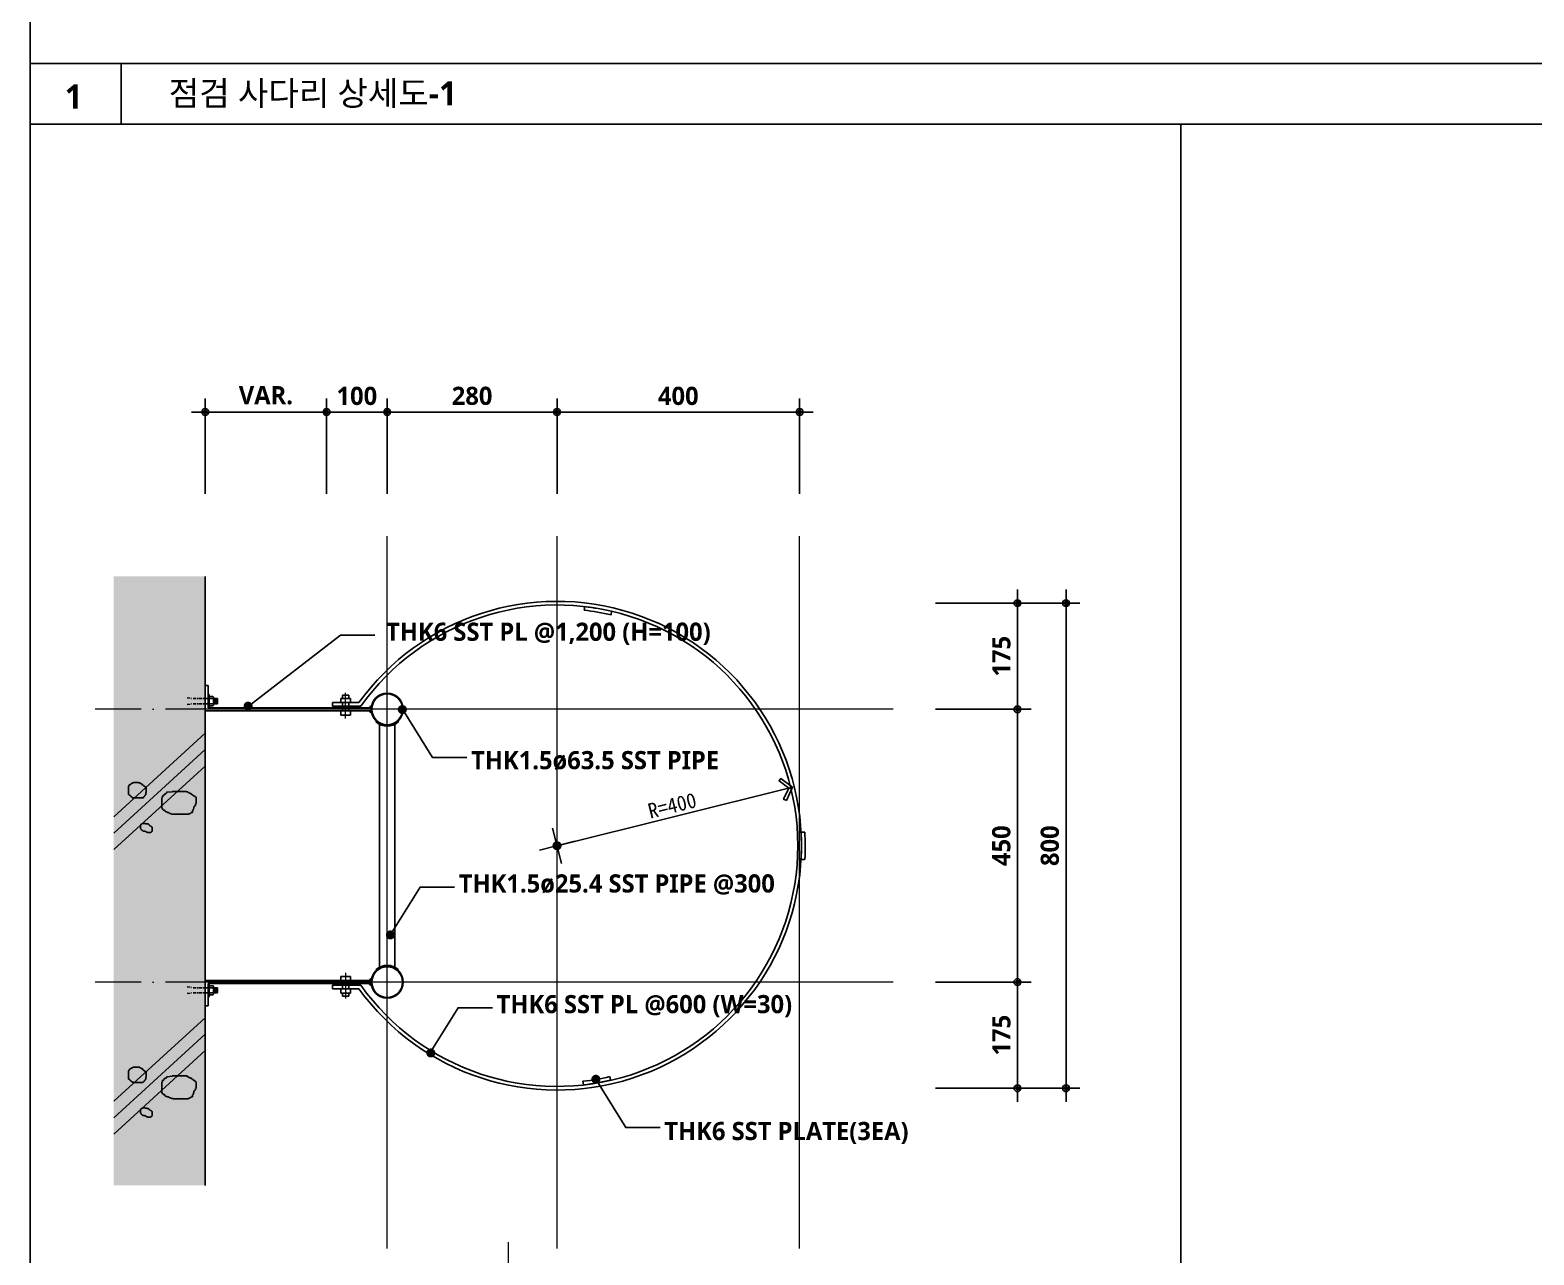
# Model space of a CAD drawing. Header units: millimetres. Extents: x 200 to 163856, y 0 to 163394.
# Drawn here: x 33800 to 36280, y 1659 to 3679 of the extents above; entities that cross this region are included whole.
import ezdxf
from ezdxf.enums import TextEntityAlignment as Align

# ---------------------------------------------------------------- set-up
doc = ezdxf.new("R2010")
doc.units = ezdxf.units.MM
doc.header["$LTSCALE"] = 10
for name, pattern in [('CEN', [62, 60, -1, 0, -1]), ('CENTER', [65, 60, -2, 1, -2]), ('DASHDOT', [1, 0.5, -0.25, 0, -0.25])]:
    doc.linetypes.add(name, pattern=pattern)
doc.layers.get('DEFPOINTS').update_dxf_attribs({"color": 181})
for name, color, linetype in [('253', 253, 'Continuous'), ('9', 9, 'Continuous'), ('A-ANNO-GRA1', 7, 'Continuous'), ('A-ANNO-TEXT1', 7, 'Continuous'), ('A-ST-AXIS-DIM', 7, 'Continuous'), ('AA-AXIS-DIMS', 6, 'Continuous'), ('AA-WAXK-PATT', 8, 'Continuous'), ('AA-WAXM-BRCK', 3, 'Continuous'), ('AA-WAXS-FINL', 8, 'Continuous'), ('DIM', 4, 'Continuous'), ('ELE4', 4, 'Continuous'), ('ELE8', 8, 'Continuous')]:
    doc.layers.add(name, color=color, linetype=linetype)
doc.layers.add('AA-AXIS-LINE', color=1, linetype='CENTER', lineweight=9)
doc.styles.add('2020음성 1차', font='')
doc.styles.add('한농대-돋음체', font='')
doc.styles.get('2020음성 1차').set_extended_font_data('NanumGothic', bold=True)
doc.styles.get('한농대-돋음체').set_extended_font_data('DotumChe')
doc.dimstyles.new('NDIM10', dxfattribs={"dimscale": 10, "dimtxt": 3, "dimasz": 0.75, "dimexe": 2, "dimexo": 2, "dimgap": 1, "dimtad": 1, "dimdec": 1, "dimdsep": 46, "dimtxsty": '2020음성 1차', "dimblk": 'Z_DOT', "dimcen": 3, "dimdle": 3, "dimclrd": 256, "dimclre": 256, "dimclrt": 3, "dimadec": 0, "dimazin": 0, "dimtfac": 1, "dimtdec": 1, "dimtix": 1, "dimtmove": 2, "dimatfit": 3, "dimfxl": 1, "dimtolj": 1, "dimtzin": 0, "dimlwd": -1, "dimlwe": -1, "dimarcsym": 0})

# ---------------------------------------------------------------- blocks, each defined once
blk = doc.blocks.new('DOT1')
at = {"layer": 'DIM'}
for p, q in [((0, -2), (0, 2)), ((-2, 0), (2, 0))]:
    blk.add_line(p, q, dxfattribs=at)
at = {"layer": 'DIM', "const_width": 0.5}
blk.add_lwpolyline([(-0.25, 0, 1), (0.25, 0, 1)], format="xyb", close=True, dxfattribs=at)
blk = doc.blocks.new('Z_DOT')
at = {"layer": 'DIM', "color": 0}
for p, q in [((-3, 0), (3, 0)), ((0, -3), (0, 3))]:
    blk.add_line(p, q, dxfattribs=at)
for radius in [0.75, 0.375]:
    blk.add_circle((0, 0), radius, dxfattribs=at)
blk = doc.blocks.new('*D8461')
at = {"layer": 'A-ST-AXIS-DIM'}
for p, q in [((34088.8, 2914.4), (34088.8, 3069.4)), ((34288.8, 2914.4), (34288.8, 3069.4)), ((34096.3, 3049.4), (34281.3, 3049.4))]:
    blk.add_line(p, q, dxfattribs=at)
at = {"layer": 'DEFPOINTS', "color": 0}
for p in [(34288.8, 3049.4), (34088.8, 2894.4), (34288.8, 2894.4)]:
    blk.add_point(p, dxfattribs=at)
at = {"layer": 'A-ST-AXIS-DIM', "linetype": 'ByBlock', "xscale": 7.5, "yscale": 7.5, "zscale": 7.5, "rotation": 180}
blk.add_blockref('Z_DOT', (34088.8, 3049.4), dxfattribs=at)
at = {"layer": 'A-ST-AXIS-DIM', "linetype": 'ByBlock', "xscale": 7.5, "yscale": 7.5, "zscale": 7.5}
blk.add_blockref('Z_DOT', (34288.8, 3049.4), dxfattribs=at)
at = {"layer": 'A-ST-AXIS-DIM', "color": 3, "insert": (34188.8, 3076.9), "char_height": 30, "attachment_point": 5, "style": '2020음성 1차'}
blk.add_mtext('\\A1;VAR.', dxfattribs=at)
blk = doc.blocks.new('*D8462')
at = {"layer": 'A-ST-AXIS-DIM'}
for p, q in [((35293.1, 2109.1), (35448, 2109.1)), ((35428, 1941.6), (35428, 2101.6)), ((35293.1, 1934.1), (35448, 1934.1))]:
    blk.add_line(p, q, dxfattribs=at)
at = {"layer": 'DEFPOINTS', "color": 0}
for p in [(35273.1, 2109.1), (35428, 2109.1), (35273.1, 1934.1)]:
    blk.add_point(p, dxfattribs=at)
at = {"layer": 'A-ST-AXIS-DIM', "linetype": 'ByBlock', "xscale": 7.5, "yscale": 7.5, "zscale": 7.5}
for p, rotation in [((35428, 2109.1), 90), ((35428, 1934.1), 270)]:
    blk.add_blockref('Z_DOT', p, dxfattribs=dict(at, rotation=rotation))
at = {"layer": 'A-ST-AXIS-DIM', "color": 3, "insert": (35401.6, 2021.6), "char_height": 30, "attachment_point": 5, "rotation": 90, "style": '2020음성 1차'}
blk.add_mtext('\\A1;175', dxfattribs=at)
blk = doc.blocks.new('*D8463')
at = {"layer": 'A-ST-AXIS-DIM'}
for p, q in [((35293.1, 2559.1), (35448, 2559.1)), ((35428, 2116.6), (35428, 2551.6)), ((35293.1, 2109.1), (35448, 2109.1))]:
    blk.add_line(p, q, dxfattribs=at)
at = {"layer": 'DEFPOINTS', "color": 0}
for p in [(35273.1, 2559.1), (35428, 2559.1), (35273.1, 2109.1)]:
    blk.add_point(p, dxfattribs=at)
at = {"layer": 'A-ST-AXIS-DIM', "linetype": 'ByBlock', "xscale": 7.5, "yscale": 7.5, "zscale": 7.5}
for p, rotation in [((35428, 2559.1), 90), ((35428, 2109.1), 270)]:
    blk.add_blockref('Z_DOT', p, dxfattribs=dict(at, rotation=rotation))
at = {"layer": 'A-ST-AXIS-DIM', "color": 3, "insert": (35401.5, 2334.1), "char_height": 30, "attachment_point": 5, "rotation": 90, "style": '2020음성 1차'}
blk.add_mtext('\\A1;450', dxfattribs=at)
blk = doc.blocks.new('*D8464')
at = {"layer": 'A-ST-AXIS-DIM'}
for p, q in [((35293.1, 2734.1), (35448, 2734.1)), ((35428, 2726.6), (35428, 2566.6)), ((35293.1, 2559.1), (35448, 2559.1))]:
    blk.add_line(p, q, dxfattribs=at)
at = {"layer": 'DEFPOINTS', "color": 0}
for p in [(35273.1, 2734.1), (35273.1, 2559.1), (35428, 2559.1)]:
    blk.add_point(p, dxfattribs=at)
at = {"layer": 'A-ST-AXIS-DIM', "linetype": 'ByBlock', "xscale": 7.5, "yscale": 7.5, "zscale": 7.5}
for p, rotation in [((35428, 2734.1), 90), ((35428, 2559.1), 270)]:
    blk.add_blockref('Z_DOT', p, dxfattribs=dict(at, rotation=rotation))
at = {"layer": 'A-ST-AXIS-DIM', "color": 3, "insert": (35401.6, 2646.6), "char_height": 30, "attachment_point": 5, "rotation": 90, "style": '2020음성 1차'}
blk.add_mtext('\\A1;175', dxfattribs=at)
blk = doc.blocks.new('*D8465')
at = {"layer": 'A-ST-AXIS-DIM'}
for p, q in [((34668.8, 2914.4), (34668.8, 3069.4)), ((35068.8, 2914.4), (35068.8, 3069.4)), ((34676.3, 3049.4), (35061.3, 3049.4))]:
    blk.add_line(p, q, dxfattribs=at)
at = {"layer": 'DEFPOINTS', "color": 0}
for p in [(35068.8, 3049.4), (34668.8, 2894.4), (35068.8, 2894.4)]:
    blk.add_point(p, dxfattribs=at)
at = {"layer": 'A-ST-AXIS-DIM', "linetype": 'ByBlock', "xscale": 7.5, "yscale": 7.5, "zscale": 7.5, "rotation": 180}
blk.add_blockref('Z_DOT', (34668.8, 3049.4), dxfattribs=at)
at = {"layer": 'A-ST-AXIS-DIM', "linetype": 'ByBlock', "xscale": 7.5, "yscale": 7.5, "zscale": 7.5}
blk.add_blockref('Z_DOT', (35068.8, 3049.4), dxfattribs=at)
at = {"layer": 'A-ST-AXIS-DIM', "color": 3, "insert": (34868.8, 3075.8), "char_height": 30, "attachment_point": 5, "style": '2020음성 1차'}
blk.add_mtext('\\A1;400', dxfattribs=at)
blk = doc.blocks.new('*D8466')
at = {"layer": 'A-ST-AXIS-DIM'}
for p, q in [((34288.8, 2914.4), (34288.8, 3069.4)), ((34388.8, 2914.4), (34388.8, 3069.4)), ((34296.3, 3049.4), (34381.3, 3049.4))]:
    blk.add_line(p, q, dxfattribs=at)
at = {"layer": 'DEFPOINTS', "color": 0}
for p in [(34388.8, 3049.4), (34288.8, 2894.4), (34388.8, 2894.4)]:
    blk.add_point(p, dxfattribs=at)
at = {"layer": 'A-ST-AXIS-DIM', "linetype": 'ByBlock', "xscale": 7.5, "yscale": 7.5, "zscale": 7.5, "rotation": 180}
blk.add_blockref('Z_DOT', (34288.8, 3049.4), dxfattribs=at)
at = {"layer": 'A-ST-AXIS-DIM', "linetype": 'ByBlock', "xscale": 7.5, "yscale": 7.5, "zscale": 7.5}
blk.add_blockref('Z_DOT', (34388.8, 3049.4), dxfattribs=at)
at = {"layer": 'A-ST-AXIS-DIM', "color": 3, "insert": (34338.8, 3075.8), "char_height": 30, "attachment_point": 5, "style": '2020음성 1차'}
blk.add_mtext('\\A1;100', dxfattribs=at)
blk = doc.blocks.new('*D8467')
at = {"layer": 'A-ST-AXIS-DIM'}
for p, q in [((35293.1, 2734.1), (35528.1, 2734.1)), ((35508.1, 2726.6), (35508.1, 1941.6)), ((35293.1, 1934.1), (35528.1, 1934.1))]:
    blk.add_line(p, q, dxfattribs=at)
at = {"layer": 'DEFPOINTS', "color": 0}
for p in [(35273.1, 2734.1), (35273.1, 1934.1), (35508.1, 1934.1)]:
    blk.add_point(p, dxfattribs=at)
at = {"layer": 'A-ST-AXIS-DIM', "linetype": 'ByBlock', "xscale": 7.5, "yscale": 7.5, "zscale": 7.5}
for p, rotation in [((35508.1, 2734.1), 90), ((35508.1, 1934.1), 270)]:
    blk.add_blockref('Z_DOT', p, dxfattribs=dict(at, rotation=rotation))
at = {"layer": 'A-ST-AXIS-DIM', "color": 3, "insert": (35481.5, 2334.1), "char_height": 30, "attachment_point": 5, "rotation": 90, "style": '2020음성 1차'}
blk.add_mtext('\\A1;800', dxfattribs=at)
blk = doc.blocks.new('*D8468')
at = {"layer": 'A-ST-AXIS-DIM'}
for p, q in [((34388.8, 2914.4), (34388.8, 3069.4)), ((34668.8, 2914.4), (34668.8, 3069.4)), ((34396.3, 3049.4), (34661.3, 3049.4))]:
    blk.add_line(p, q, dxfattribs=at)
at = {"layer": 'DEFPOINTS', "color": 0}
for p in [(34668.8, 3049.4), (34388.8, 2894.4), (34668.8, 2894.4)]:
    blk.add_point(p, dxfattribs=at)
at = {"layer": 'A-ST-AXIS-DIM', "linetype": 'ByBlock', "xscale": 7.5, "yscale": 7.5, "zscale": 7.5, "rotation": 180}
blk.add_blockref('Z_DOT', (34388.8, 3049.4), dxfattribs=at)
at = {"layer": 'A-ST-AXIS-DIM', "linetype": 'ByBlock', "xscale": 7.5, "yscale": 7.5, "zscale": 7.5}
blk.add_blockref('Z_DOT', (34668.8, 3049.4), dxfattribs=at)
at = {"layer": 'A-ST-AXIS-DIM', "color": 3, "insert": (34528.8, 3075.9), "char_height": 30, "attachment_point": 5, "style": '2020음성 1차'}
blk.add_mtext('\\A1;280', dxfattribs=at)

msp = doc.modelspace()

# ---------------------------------------------------------------- hatches: boundary and pattern name
at = {"layer": '253'}
msp.add_hatch(color=256, dxfattribs=at).paths.add_polyline_path([(34088.84749, 2778.17963), (33938.07889, 2778.17963), (33938.07889, 1773.75962), (34088.84749, 1773.75962)])

# ---------------------------------------------------------------- linework, layer by layer
at = {"layer": '9'}
for p, q in [((34095.21624, 2583.33002), (34093.84749, 2583.33002)), ((34095.21624, 2583.33002), (34095.21624, 2561.66336)), ((34101.34749, 2579.99669), (34095.21624, 2579.99669)), ((34102.18082, 2577.49669), (34102.18082, 2579.16336)), ((34093.84749, 2561.66336), (34095.21624, 2561.66336)), ((34095.21624, 2576.66336), (34101.34749, 2576.66336)), ((34095.21624, 2568.33003), (34101.34749, 2568.33003)), ((34095.21624, 2564.99669), (34101.34749, 2564.99669)), ((34102.18082, 2567.49669), (34102.18082, 2577.49669)), ((34103.84749, 2576.66336), (34102.18082, 2568.87249)), ((34102.59749, 2576.66336), (34102.18082, 2574.71564)), ((34108.84749, 2576.66336), (34102.18082, 2576.66336)), ((34108.84749, 2568.33003), (34102.18082, 2568.33003)), ((34102.18082, 2565.83003), (34102.18082, 2567.49669)), ((34105.09749, 2576.66336), (34103.31478, 2568.33003)), ((34106.34749, 2576.66336), (34104.56478, 2568.33003)), ((34107.59749, 2576.66336), (34105.81478, 2568.33003)), ((34108.84749, 2576.66336), (34107.06478, 2568.33003)), ((34108.84749, 2568.33003), (34108.84749, 2576.66336)), ((34093.84749, 2106.56893), (34095.21624, 2106.56893)), ((34095.21624, 2084.90226), (34093.84749, 2084.90226)), ((34095.21624, 2084.90226), (34095.21624, 2106.56893)), ((34095.21624, 2103.2356), (34101.34749, 2103.2356)), ((34095.21624, 2099.90226), (34101.34749, 2099.90226)), ((34095.21624, 2091.56893), (34101.34749, 2091.56893)), ((34101.34749, 2088.2356), (34095.21624, 2088.2356)), ((34102.18082, 2102.40226), (34102.18082, 2100.7356)), ((34102.18082, 2100.7356), (34102.18082, 2090.7356)), ((34108.84749, 2099.90226), (34102.18082, 2099.90226)), ((34103.84749, 2091.56893), (34102.18082, 2099.3598)), ((34102.59749, 2091.56893), (34102.18082, 2093.51665)), ((34108.84749, 2091.56893), (34102.18082, 2091.56893)), ((34102.18082, 2090.7356), (34102.18082, 2089.06893)), ((34105.09749, 2091.56893), (34103.31478, 2099.90226)), ((34106.34749, 2091.56893), (34104.56478, 2099.90226)), ((34107.59749, 2091.56893), (34105.81478, 2099.90226)), ((34108.84749, 2091.56893), (34107.06478, 2099.90226)), ((34108.84749, 2099.90226), (34108.84749, 2091.56893))]:
    msp.add_line(p, q, dxfattribs=at)
at = {"layer": '9', "linetype": 'DASHDOT'}
for points in [[(34058.95404, 2578.10624), (34068.86041, 2576.66336), (34093.84749, 2576.66336)], [(34058.95404, 2566.88714), (34068.86041, 2568.33003), (34093.84749, 2568.33003)], [(34058.95404, 2101.34515), (34068.86041, 2099.90226), (34093.84749, 2099.90226)], [(34058.95404, 2090.12605), (34068.86041, 2091.56893), (34093.84749, 2091.56893)]]:
    msp.add_lwpolyline(points, dxfattribs=at)
at = {"layer": '9'}
for centre, start, end in [((34101.34749, 2579.16336), 0, 90), ((34101.34749, 2577.49669), 270, 0), ((34101.34749, 2575.83003), 0, 90), ((34101.34749, 2569.16336), 270, 0), ((34101.34749, 2567.49669), 0, 90), ((34101.34749, 2565.83003), 270, 0), ((34101.34749, 2102.40226), 0, 90), ((34101.34749, 2100.7356), 270, 0), ((34101.34749, 2099.06893), 0, 90), ((34101.34749, 2092.40226), 270, 0), ((34101.34749, 2090.7356), 0, 90), ((34101.34749, 2089.06893), 270, 0)]:
    msp.add_arc(centre, 0.83333, start, end, dxfattribs=at)
at = {"layer": 'A-ANNO-GRA1'}
for p, q in [((33800, 3623.92833), (40894.9654, 3623.92833)), ((33950, 3623.92833), (33950, 3523.92833)), ((33800, 3523.92833), (40894.9654, 3523.92833)), ((35697.4827, 3523.92833), (35697.4827, 200))]:
    msp.add_line(p, q, dxfattribs=at)
at = {"layer": 'AA-AXIS-DIMS'}
msp.add_line((34668.84749, 2334.11614), (35057.08641, 2430.39977), dxfattribs=at)
for points in [[(34159.59122, 2563.73797), (34311.77347, 2681.09067), (34368.47684, 2681.09067)], [(34414.24749, 2559.11614), (34463.62967, 2479.5519), (34520.33304, 2479.5519)], [(35047.01915, 2408.67755), (35057.08641, 2430.39977), (35038.03576, 2444.90073), (35035.00737, 2440.92218), (35050.85988, 2428.85559), (35042.48266, 2410.78), (35047.01915, 2408.67755)], [(34393.92777, 2186.40304), (34443.30995, 2265.96728), (34500.01332, 2265.96728)], [(34456.35742, 1987.3209), (34505.7396, 2066.88515), (34562.44297, 2066.88515)], [(34732.8484, 1948.85415), (34782.23058, 1869.28991), (34838.93395, 1869.28991)]]:
    msp.add_lwpolyline(points, dxfattribs=at)
at = {"layer": 'AA-AXIS-DIMS', "const_width": 7.5}
for points in [[(34155.69807, 2564.2288, -1), (34163.19807, 2564.2288, -1)], [(34417.53137, 2558.62531, 1), (34410.03137, 2558.62531, 1)], [(34397.82093, 2186.89387, 1), (34390.32093, 2186.89387, 1)], [(34464.52776, 1992.28675, 1), (34457.02776, 1992.28675, 1)], [(34736.5984, 1948.85415, 1), (34729.0984, 1948.85415, 1)]]:
    msp.add_lwpolyline(points, format="xyb", close=True, dxfattribs=at)
at = {"layer": 'AA-AXIS-LINE', "linetype": 'CEN', "ltscale": 2}
for p, q in [((34388.84749, 1669.55151), (34388.84749, 2844.38519)), ((34668.84749, 1669.55151), (34668.84749, 2844.38519)), ((35068.84749, 1669.55151), (35068.84749, 2844.38519)), ((34320.34394, 2543.72852), (34320.34394, 2586.3848)), ((35223.05337, 2559.11614), (33907.19723, 2559.11614)), ((35223.05337, 2109.11614), (33907.19723, 2109.11614)), ((34320.34394, 2124.50376), (34320.34394, 2081.84749))]:
    msp.add_line(p, q, dxfattribs=at)
msp.add_lwpolyline([(34588.84749, 848.76996), (34588.84749, 1680.43162)], dxfattribs=at)
at = {"layer": 'AA-WAXK-PATT'}
for p, q in [((33938.07889, 2381.88009), (34088.84749, 2519.64821)), ((33938.07889, 2354.74245), (34088.84749, 2492.51057)), ((33938.07889, 2327.60481), (34088.84749, 2465.37293)), ((33962.03773, 2432.26446), (33962.03773, 2418.50355)), ((33962.79065, 2432.26446), (33962.03773, 2432.26446)), ((33962.79065, 2433.32299), (33962.79065, 2432.26446)), ((33963.54357, 2433.32299), (33962.79065, 2433.32299)), ((33963.54357, 2434.38152), (33963.54357, 2433.32299)), ((33964.67286, 2434.38152), (33963.54357, 2434.38152)), ((33964.67286, 2435.08724), (33964.67286, 2434.38152)), ((33966.17871, 2435.08724), (33964.67286, 2435.08724)), ((33966.93163, 2436.14577), (33966.17871, 2435.44006)), ((33966.17871, 2435.44006), (33966.17871, 2435.08724)), ((33966.93163, 2436.49859), (33966.93163, 2436.14577)), ((33967.68446, 2436.49859), (33966.93163, 2436.49859)), ((33967.68446, 2437.2043), (33967.68446, 2436.49859)), ((33969.56676, 2437.2043), (33967.68446, 2437.2043)), ((33970.31959, 2438.26283), (33969.56676, 2437.91001)), ((33969.56676, 2437.91001), (33969.56676, 2437.2043)), ((33978.97792, 2438.26283), (33970.31959, 2438.26283)), ((33978.97792, 2437.91001), (33978.97792, 2438.26283)), ((33980.86022, 2437.91001), (33978.97792, 2437.91001)), ((33980.86022, 2437.2043), (33980.86022, 2437.91001)), ((33982.36597, 2437.2043), (33980.86022, 2437.2043)), ((33982.36597, 2436.14577), (33982.36597, 2437.2043)), ((33983.87182, 2436.14577), (33982.36597, 2436.14577)), ((33983.87182, 2435.44006), (33983.87182, 2436.14577)), ((33984.62465, 2435.44006), (33983.87182, 2435.44006)), ((33985.75403, 2435.08724), (33983.87182, 2435.08724)), ((33985.75403, 2433.67588), (33985.75403, 2435.08724)), ((33986.50695, 2433.67588), (33985.75403, 2433.67588)), ((33986.50695, 2433.32299), (33986.50695, 2433.67588)), ((33987.25978, 2433.32299), (33986.50695, 2433.32299)), ((33987.25978, 2432.61735), (33987.25978, 2433.32299)), ((33988.0127, 2432.61735), (33987.25978, 2432.61735)), ((33988.0127, 2432.26446), (33988.0127, 2432.61735)), ((33988.76562, 2432.26446), (33988.0127, 2432.26446)), ((33988.76562, 2431.55882), (33988.76562, 2432.26446)), ((33989.51855, 2431.55882), (33988.76562, 2431.55882)), ((33989.51855, 2430.85311), (33989.51855, 2431.55882)), ((33990.64784, 2430.85311), (33989.51855, 2430.85311)), ((33990.64784, 2430.50029), (33990.64784, 2430.85311)), ((33991.40076, 2430.50029), (33990.64784, 2430.50029)), ((33991.40076, 2422.38486), (33991.40076, 2430.50029)), ((33962.03773, 2418.50355), (33963.54357, 2418.50355)), ((33963.54357, 2418.50355), (33963.54357, 2417.44502)), ((33963.54357, 2417.44502), (33964.67286, 2417.44502)), ((33964.67286, 2417.44502), (33964.67286, 2416.73938)), ((33964.67286, 2416.73938), (33965.42579, 2416.73938)), ((33965.42579, 2416.73938), (33965.42579, 2415.68085)), ((33965.42579, 2415.68085), (33966.17871, 2414.97514)), ((33966.17871, 2414.97514), (33966.93163, 2414.97514)), ((33966.93163, 2414.97514), (33966.93163, 2414.62232)), ((33966.93163, 2414.62232), (33967.68446, 2414.62232)), ((33967.68446, 2414.62232), (33968.43738, 2413.91661)), ((33968.43738, 2413.91661), (33968.43738, 2413.21089)), ((33968.43738, 2413.21089), (33970.31959, 2413.21089)), ((33970.31959, 2413.21089), (33970.31959, 2412.85807)), ((33970.31959, 2412.85807), (33985.75403, 2412.85807)), ((33985.75403, 2412.85807), (33986.50695, 2413.21089)), ((33986.50695, 2413.21089), (33987.25978, 2413.21089)), ((33987.25978, 2414.62232), (33988.0127, 2414.62232)), ((33987.25978, 2413.21089), (33987.25978, 2414.62232)), ((33988.0127, 2415.68085), (33988.76562, 2416.03367)), ((33988.0127, 2414.62232), (33988.0127, 2415.68085)), ((33988.76562, 2416.03367), (33989.51855, 2416.73938)), ((33989.51855, 2417.79791), (33990.64784, 2417.79791)), ((33989.51855, 2416.73938), (33989.51855, 2417.79791)), ((33990.64784, 2421.32633), (33991.40076, 2422.38486)), ((33990.64784, 2417.79791), (33990.64784, 2421.32633)), ((34018.52779, 2414.09893), (34017.45232, 2413.09077)), ((34017.45232, 2413.09077), (34017.45232, 2395.44864)), ((34018.52779, 2416.61927), (34018.52779, 2414.09893)), ((34019.6034, 2416.61927), (34018.52779, 2416.61927)), ((34021.2168, 2417.62733), (34019.6034, 2416.61927)), ((34021.2168, 2419.13952), (34021.2168, 2417.62733)), ((34022.83007, 2419.13952), (34021.2168, 2419.13952)), ((34023.90567, 2419.64365), (34022.83007, 2419.64365)), ((34022.83007, 2419.64365), (34022.83007, 2419.13952)), ((34024.98128, 2420.65171), (34023.90567, 2419.64365)), ((34026.05688, 2422.1639), (34024.98128, 2421.65987)), ((34024.98128, 2421.65987), (34024.98128, 2420.65171)), ((34034.12364, 2423.17205), (34026.05688, 2422.1639)), ((34034.12364, 2423.67608), (34034.12364, 2423.17205)), ((34057.7861, 2423.67608), (34034.12364, 2423.67608)), ((34057.7861, 2423.17205), (34057.7861, 2423.67608)), ((34059.93718, 2423.17205), (34057.7861, 2423.17205)), ((34059.93718, 2421.65987), (34059.93718, 2423.17205)), ((34062.08838, 2421.65987), (34059.93718, 2421.65987)), ((34062.08838, 2420.65171), (34062.08838, 2421.65987)), ((34064.23945, 2420.65171), (34062.08838, 2420.65171)), ((34064.23945, 2419.64365), (34064.23945, 2420.65171)), ((34065.85286, 2419.64365), (34064.23945, 2419.64365)), ((34066.92846, 2419.13952), (34065.85286, 2419.64365)), ((34066.92846, 2418.13146), (34066.92846, 2419.13952)), ((34068.00393, 2418.13146), (34066.92846, 2418.13146)), ((34068.00393, 2417.62733), (34068.00393, 2418.13146)), ((34069.07953, 2417.62733), (34068.00393, 2417.62733)), ((34069.07953, 2416.61927), (34069.07953, 2417.62733)), ((34071.23074, 2416.61927), (34069.07953, 2416.61927)), ((34071.23074, 2415.10709), (34071.23074, 2416.61927)), ((34072.84401, 2415.10709), (34071.23074, 2415.10709)), ((34072.84401, 2414.09893), (34072.84401, 2415.10709)), ((34073.91962, 2414.09893), (34072.84401, 2414.09893)), ((34073.91962, 2403.51361), (34073.91962, 2414.09893)), ((34017.45232, 2395.44864), (34018.52779, 2395.44864)), ((34018.52779, 2395.44864), (34018.52779, 2394.44049)), ((34018.52779, 2394.44049), (34019.6034, 2393.93646)), ((34019.6034, 2393.93646), (34019.6034, 2392.9283)), ((34019.6034, 2392.9283), (34021.2168, 2392.9283)), ((34021.2168, 2392.9283), (34022.2924, 2392.42427)), ((34022.2924, 2392.42427), (34022.2924, 2391.41611)), ((34022.2924, 2391.41611), (34022.83007, 2391.41611)), ((34022.83007, 2391.41611), (34022.83007, 2390.40795)), ((34022.83007, 2390.40795), (34023.90567, 2390.40795)), ((34023.90567, 2390.40795), (34023.90567, 2389.90392)), ((34023.90567, 2389.90392), (34026.05688, 2389.90392)), ((34026.05688, 2389.90392), (34026.05688, 2388.89576)), ((34026.05688, 2388.89576), (34028.74575, 2388.89576)), ((34028.74575, 2388.89576), (34028.74575, 2388.39173)), ((34028.74575, 2388.39173), (34029.82136, 2387.38358)), ((34029.82136, 2387.38358), (34031.97243, 2387.38358)), ((34031.97243, 2387.38358), (34033.04803, 2386.37552)), ((34033.04803, 2386.37552), (34035.73691, 2386.37552)), ((34035.73691, 2386.37552), (34035.73691, 2385.87139)), ((34035.73691, 2385.87139), (34061.01278, 2385.87139)), ((34061.01278, 2386.37552), (34063.16398, 2387.38358)), ((34061.01278, 2385.87139), (34061.01278, 2386.37552)), ((34063.16398, 2387.38358), (34064.23945, 2387.38358)), ((34064.23945, 2387.38358), (34065.85286, 2388.39173)), ((34065.85286, 2388.89576), (34068.00393, 2388.89576)), ((34065.85286, 2388.39173), (34065.85286, 2388.89576)), ((34068.00393, 2392.42427), (34069.07953, 2392.42427)), ((34068.00393, 2388.89576), (34068.00393, 2392.42427)), ((34069.07953, 2394.44049), (34070.15514, 2395.44864)), ((34069.07953, 2392.42427), (34069.07953, 2394.44049)), ((34070.15514, 2398.47302), (34071.23074, 2399.48108)), ((34070.15514, 2395.44864), (34070.15514, 2398.47302)), ((34071.23074, 2399.48108), (34072.84401, 2400.48924)), ((34072.84401, 2403.00958), (34073.91962, 2403.51361)), ((34072.84401, 2400.48924), (34072.84401, 2403.00958)), ((33982.00635, 2368.01042), (33982.00635, 2362.56655)), ((33982.43659, 2368.01042), (33982.00635, 2368.01042)), ((33982.00635, 2362.56655), (33982.43659, 2362.16328)), ((33982.43659, 2368.41365), (33982.43659, 2368.01042)), ((33982.86684, 2368.41365), (33982.43659, 2368.41365)), ((33982.43659, 2362.16328), (33982.86684, 2362.16328)), ((33982.86684, 2369.42178), (33982.86684, 2368.41365)), ((33983.72726, 2369.42178), (33982.86684, 2369.42178)), ((33982.86684, 2362.16328), (33982.86684, 2361.15514)), ((33982.86684, 2361.15514), (33983.29702, 2360.95353)), ((33983.29702, 2360.95353), (33983.72726, 2360.55027)), ((33984.15751, 2370.02666), (33983.72726, 2369.6234)), ((33983.72726, 2369.6234), (33983.72726, 2369.42178)), ((33983.72726, 2360.55027), (33983.72726, 2359.94539)), ((33983.72726, 2359.94539), (33984.15751, 2359.94539)), ((33984.80281, 2370.02666), (33984.15751, 2370.02666)), ((33984.15751, 2359.94539), (33984.15751, 2359.54217)), ((33984.15751, 2359.54217), (33984.80281, 2359.54217)), ((33984.80281, 2370.63153), (33984.80281, 2370.02666)), ((33985.6633, 2370.63153), (33984.80281, 2370.63153)), ((33984.80281, 2359.54217), (33984.80281, 2358.93729)), ((33984.80281, 2358.93729), (33985.6633, 2358.93729)), ((33985.6633, 2370.83315), (33985.6633, 2370.63153)), ((33989.32024, 2370.83315), (33985.6633, 2370.83315)), ((33985.6633, 2358.93729), (33985.6633, 2358.53403)), ((33985.6633, 2358.53403), (33986.09354, 2358.53403)), ((33986.09354, 2358.53403), (33986.52373, 2358.33242)), ((33986.52373, 2358.33242), (33988.45976, 2358.33242)), ((33988.45976, 2358.33242), (33988.45976, 2357.92916)), ((33988.45976, 2357.92916), (33989.32024, 2357.92916)), ((33989.75043, 2370.63153), (33989.32024, 2370.83315)), ((33989.32024, 2357.92916), (33989.75043, 2357.72754)), ((33990.18067, 2370.63153), (33989.75043, 2370.63153)), ((33989.75043, 2357.72754), (33990.82603, 2357.72754)), ((33990.18067, 2370.22827), (33990.18067, 2370.63153)), ((33992.1167, 2370.22827), (33990.18067, 2370.22827)), ((33990.82603, 2357.72754), (33991.25627, 2356.92102)), ((33991.25627, 2356.92102), (33991.68646, 2356.92102)), ((33991.68646, 2356.92102), (33992.1167, 2356.71941)), ((33992.97713, 2370.02666), (33992.1167, 2370.22827)), ((33992.1167, 2356.71941), (33992.1167, 2356.31614)), ((33992.1167, 2356.31614), (33992.97713, 2356.31614)), ((33994.91316, 2370.02666), (33992.97713, 2370.02666)), ((33992.97713, 2356.31614), (33992.97713, 2355.91292)), ((33992.97713, 2355.91292), (33994.05273, 2355.71127)), ((33994.91316, 2370.02666), (33994.05273, 2370.02666)), ((33994.05273, 2355.71127), (33998.13986, 2355.71127)), ((33994.91316, 2369.6234), (33994.91316, 2370.02666)), ((33995.3434, 2369.6234), (33994.91316, 2369.6234)), ((33995.77365, 2369.42178), (33995.3434, 2369.6234)), ((33995.77365, 2368.41365), (33995.77365, 2369.42178)), ((33996.20389, 2368.41365), (33995.77365, 2368.41365)), ((33996.84919, 2368.01042), (33996.20389, 2368.41365)), ((33996.84919, 2367.60716), (33996.84919, 2368.01042)), ((33997.27944, 2367.60716), (33996.84919, 2367.60716)), ((33997.27944, 2367.40555), (33997.27944, 2367.60716)), ((33997.70968, 2367.40555), (33997.27944, 2367.40555)), ((33997.70968, 2367.00228), (33997.70968, 2367.40555)), ((33998.13986, 2367.00228), (33997.70968, 2367.00228)), ((33998.57011, 2366.39741), (33998.13986, 2367.00228)), ((33998.13986, 2355.71127), (33998.57011, 2355.91292)), ((33999.00035, 2366.39741), (33998.57011, 2366.39741)), ((33998.57011, 2355.91292), (33999.00035, 2355.91292)), ((33999.43059, 2365.99414), (33999.00035, 2366.39741)), ((33999.00035, 2355.91292), (33999.43059, 2356.31614)), ((34000.0759, 2365.79253), (33999.43059, 2365.99414)), ((33999.43059, 2356.71941), (34000.0759, 2356.71941)), ((33999.43059, 2356.31614), (33999.43059, 2356.71941)), ((34000.50614, 2365.38927), (34000.0759, 2365.79253)), ((34000.0759, 2356.71941), (34000.50614, 2356.92102)), ((34000.50614, 2365.18766), (34000.50614, 2365.38927)), ((34000.93638, 2365.18766), (34000.50614, 2365.18766)), ((34000.50614, 2357.32428), (34000.93638, 2357.72754)), ((34000.50614, 2356.92102), (34000.50614, 2357.32428)), ((34001.36657, 2364.78439), (34000.93638, 2365.18766)), ((34000.93638, 2357.92916), (34001.36657, 2358.33242)), ((34000.93638, 2357.72754), (34000.93638, 2357.92916)), ((34001.36657, 2358.33242), (34001.36657, 2364.78439)), ((33938.07889, 1912.66202), (34088.84749, 2050.43013)), ((33938.07889, 1885.52438), (34088.84749, 2023.29249)), ((33938.07889, 1858.38674), (34088.84749, 1996.15485)), ((33962.03773, 1963.04639), (33962.03773, 1949.28548)), ((33962.79065, 1963.04639), (33962.03773, 1963.04639)), ((33962.79065, 1964.10492), (33962.79065, 1963.04639)), ((33963.54357, 1964.10492), (33962.79065, 1964.10492)), ((33963.54357, 1965.16345), (33963.54357, 1964.10492)), ((33964.67286, 1965.16345), (33963.54357, 1965.16345)), ((33964.67286, 1965.86916), (33964.67286, 1965.16345)), ((33966.17871, 1965.86916), (33964.67286, 1965.86916)), ((33966.93163, 1966.92769), (33966.17871, 1966.22198)), ((33966.17871, 1966.22198), (33966.17871, 1965.86916)), ((33966.93163, 1967.28051), (33966.93163, 1966.92769)), ((33967.68446, 1967.28051), (33966.93163, 1967.28051)), ((33967.68446, 1967.98622), (33967.68446, 1967.28051)), ((33969.56676, 1967.98622), (33967.68446, 1967.98622)), ((33970.31959, 1969.04475), (33969.56676, 1968.69193)), ((33969.56676, 1968.69193), (33969.56676, 1967.98622)), ((33978.97792, 1969.04475), (33970.31959, 1969.04475)), ((33978.97792, 1968.69193), (33978.97792, 1969.04475)), ((33980.86022, 1968.69193), (33978.97792, 1968.69193)), ((33980.86022, 1967.98622), (33980.86022, 1968.69193)), ((33982.36597, 1967.98622), (33980.86022, 1967.98622)), ((33982.36597, 1966.92769), (33982.36597, 1967.98622)), ((33983.87182, 1966.92769), (33982.36597, 1966.92769)), ((33983.87182, 1966.22198), (33983.87182, 1966.92769)), ((33984.62465, 1966.22198), (33983.87182, 1966.22198)), ((33985.75403, 1965.86916), (33983.87182, 1965.86916)), ((33985.75403, 1964.45781), (33985.75403, 1965.86916)), ((33986.50695, 1964.45781), (33985.75403, 1964.45781)), ((33986.50695, 1964.10492), (33986.50695, 1964.45781)), ((33987.25978, 1964.10492), (33986.50695, 1964.10492)), ((33987.25978, 1963.39928), (33987.25978, 1964.10492)), ((33988.0127, 1963.39928), (33987.25978, 1963.39928)), ((33988.0127, 1963.04639), (33988.0127, 1963.39928)), ((33988.76562, 1963.04639), (33988.0127, 1963.04639)), ((33988.76562, 1962.34075), (33988.76562, 1963.04639)), ((33989.51855, 1962.34075), (33988.76562, 1962.34075)), ((33989.51855, 1961.63503), (33989.51855, 1962.34075)), ((33990.64784, 1961.63503), (33989.51855, 1961.63503)), ((33990.64784, 1961.28221), (33990.64784, 1961.63503)), ((33991.40076, 1961.28221), (33990.64784, 1961.28221)), ((33991.40076, 1953.16678), (33991.40076, 1961.28221)), ((33962.03773, 1949.28548), (33963.54357, 1949.28548)), ((33963.54357, 1949.28548), (33963.54357, 1948.22695)), ((33963.54357, 1948.22695), (33964.67286, 1948.22695)), ((33964.67286, 1948.22695), (33964.67286, 1947.5213)), ((33964.67286, 1947.5213), (33965.42579, 1947.5213)), ((33965.42579, 1947.5213), (33965.42579, 1946.46277)), ((33965.42579, 1946.46277), (33966.17871, 1945.75706)), ((33966.17871, 1945.75706), (33966.93163, 1945.75706)), ((33966.93163, 1945.75706), (33966.93163, 1945.40424)), ((33966.93163, 1945.40424), (33967.68446, 1945.40424)), ((33967.68446, 1945.40424), (33968.43738, 1944.69853)), ((33968.43738, 1944.69853), (33968.43738, 1943.99282)), ((33968.43738, 1943.99282), (33970.31959, 1943.99282)), ((33970.31959, 1943.99282), (33970.31959, 1943.64)), ((33970.31959, 1943.64), (33985.75403, 1943.64)), ((33985.75403, 1943.64), (33986.50695, 1943.99282)), ((33986.50695, 1943.99282), (33987.25978, 1943.99282)), ((33987.25978, 1945.40424), (33988.0127, 1945.40424)), ((33987.25978, 1943.99282), (33987.25978, 1945.40424)), ((33988.0127, 1946.46277), (33988.76562, 1946.81559)), ((33988.0127, 1945.40424), (33988.0127, 1946.46277)), ((33988.76562, 1946.81559), (33989.51855, 1947.5213)), ((33989.51855, 1948.57984), (33990.64784, 1948.57984)), ((33989.51855, 1947.5213), (33989.51855, 1948.57984)), ((33990.64784, 1952.10825), (33991.40076, 1953.16678)), ((33990.64784, 1948.57984), (33990.64784, 1952.10825)), ((34018.52779, 1944.88085), (34017.45232, 1943.87269)), ((34017.45232, 1943.87269), (34017.45232, 1926.23057)), ((34018.52779, 1947.4012), (34018.52779, 1944.88085)), ((34019.6034, 1947.4012), (34018.52779, 1947.4012)), ((34021.2168, 1948.40926), (34019.6034, 1947.4012)), ((34021.2168, 1949.92145), (34021.2168, 1948.40926)), ((34022.83007, 1949.92145), (34021.2168, 1949.92145)), ((34023.90567, 1950.42557), (34022.83007, 1950.42557)), ((34022.83007, 1950.42557), (34022.83007, 1949.92145)), ((34024.98128, 1951.43363), (34023.90567, 1950.42557)), ((34026.05688, 1952.94582), (34024.98128, 1952.44179)), ((34024.98128, 1952.44179), (34024.98128, 1951.43363)), ((34034.12364, 1953.95398), (34026.05688, 1952.94582)), ((34034.12364, 1954.45801), (34034.12364, 1953.95398)), ((34057.7861, 1954.45801), (34034.12364, 1954.45801)), ((34057.7861, 1953.95398), (34057.7861, 1954.45801)), ((34059.93718, 1953.95398), (34057.7861, 1953.95398)), ((34059.93718, 1952.44179), (34059.93718, 1953.95398)), ((34062.08838, 1952.44179), (34059.93718, 1952.44179)), ((34062.08838, 1951.43363), (34062.08838, 1952.44179)), ((34064.23945, 1951.43363), (34062.08838, 1951.43363)), ((34064.23945, 1950.42557), (34064.23945, 1951.43363)), ((34065.85286, 1950.42557), (34064.23945, 1950.42557)), ((34066.92846, 1949.92145), (34065.85286, 1950.42557)), ((34066.92846, 1948.91339), (34066.92846, 1949.92145)), ((34068.00393, 1948.91339), (34066.92846, 1948.91339)), ((34068.00393, 1948.40926), (34068.00393, 1948.91339)), ((34069.07953, 1948.40926), (34068.00393, 1948.40926)), ((34069.07953, 1947.4012), (34069.07953, 1948.40926)), ((34071.23074, 1947.4012), (34069.07953, 1947.4012)), ((34071.23074, 1945.88901), (34071.23074, 1947.4012)), ((34072.84401, 1945.88901), (34071.23074, 1945.88901)), ((34072.84401, 1944.88085), (34072.84401, 1945.88901)), ((34073.91962, 1944.88085), (34072.84401, 1944.88085)), ((34072.84401, 1933.79151), (34073.91962, 1934.29554)), ((34073.91962, 1934.29554), (34073.91962, 1944.88085)), ((34017.45232, 1926.23057), (34018.52779, 1926.23057)), ((34018.52779, 1926.23057), (34018.52779, 1925.22241)), ((34018.52779, 1925.22241), (34019.6034, 1924.71838)), ((34019.6034, 1924.71838), (34019.6034, 1923.71022)), ((34019.6034, 1923.71022), (34021.2168, 1923.71022)), ((34021.2168, 1923.71022), (34022.2924, 1923.20619)), ((34022.2924, 1923.20619), (34022.2924, 1922.19804)), ((34022.2924, 1922.19804), (34022.83007, 1922.19804)), ((34022.83007, 1922.19804), (34022.83007, 1921.18988)), ((34022.83007, 1921.18988), (34023.90567, 1921.18988)), ((34023.90567, 1921.18988), (34023.90567, 1920.68585)), ((34023.90567, 1920.68585), (34026.05688, 1920.68585)), ((34026.05688, 1920.68585), (34026.05688, 1919.67769)), ((34026.05688, 1919.67769), (34028.74575, 1919.67769)), ((34028.74575, 1919.67769), (34028.74575, 1919.17366)), ((34028.74575, 1919.17366), (34029.82136, 1918.1655)), ((34029.82136, 1918.1655), (34031.97243, 1918.1655)), ((34031.97243, 1918.1655), (34033.04803, 1917.15744)), ((34033.04803, 1917.15744), (34035.73691, 1917.15744)), ((34035.73691, 1917.15744), (34035.73691, 1916.65331)), ((34035.73691, 1916.65331), (34061.01278, 1916.65331)), ((34061.01278, 1917.15744), (34063.16398, 1918.1655)), ((34061.01278, 1916.65331), (34061.01278, 1917.15744)), ((34063.16398, 1918.1655), (34064.23945, 1918.1655)), ((34064.23945, 1918.1655), (34065.85286, 1919.17366)), ((34065.85286, 1919.67769), (34068.00393, 1919.67769)), ((34065.85286, 1919.17366), (34065.85286, 1919.67769)), ((34068.00393, 1923.20619), (34069.07953, 1923.20619)), ((34068.00393, 1919.67769), (34068.00393, 1923.20619)), ((34069.07953, 1925.22241), (34070.15514, 1926.23057)), ((34069.07953, 1923.20619), (34069.07953, 1925.22241)), ((34070.15514, 1929.25495), (34071.23074, 1930.263)), ((34070.15514, 1926.23057), (34070.15514, 1929.25495)), ((34071.23074, 1930.263), (34072.84401, 1931.27116)), ((34072.84401, 1931.27116), (34072.84401, 1933.79151)), ((33982.00635, 1898.79235), (33982.00635, 1893.34847)), ((33982.43659, 1898.79235), (33982.00635, 1898.79235)), ((33982.00635, 1893.34847), (33982.43659, 1892.94521)), ((33982.43659, 1899.19557), (33982.43659, 1898.79235)), ((33982.86684, 1899.19557), (33982.43659, 1899.19557)), ((33982.43659, 1892.94521), (33982.86684, 1892.94521)), ((33982.86684, 1900.20371), (33982.86684, 1899.19557)), ((33983.72726, 1900.20371), (33982.86684, 1900.20371)), ((33982.86684, 1892.94521), (33982.86684, 1891.93707)), ((33982.86684, 1891.93707), (33983.29702, 1891.73546)), ((33983.29702, 1891.73546), (33983.72726, 1891.33219)), ((33984.15751, 1900.80858), (33983.72726, 1900.40532)), ((33983.72726, 1900.40532), (33983.72726, 1900.20371)), ((33983.72726, 1891.33219), (33983.72726, 1890.72732)), ((33983.72726, 1890.72732), (33984.15751, 1890.72732)), ((33984.80281, 1900.80858), (33984.15751, 1900.80858)), ((33984.15751, 1890.72732), (33984.15751, 1890.32409)), ((33984.15751, 1890.32409), (33984.80281, 1890.32409)), ((33984.80281, 1901.41346), (33984.80281, 1900.80858)), ((33985.6633, 1901.41346), (33984.80281, 1901.41346)), ((33984.80281, 1890.32409), (33984.80281, 1889.71922)), ((33984.80281, 1889.71922), (33985.6633, 1889.71922)), ((33985.6633, 1901.61507), (33985.6633, 1901.41346)), ((33989.32024, 1901.61507), (33985.6633, 1901.61507)), ((33985.6633, 1889.71922), (33985.6633, 1889.31596)), ((33985.6633, 1889.31596), (33986.09354, 1889.31596)), ((33986.09354, 1889.31596), (33986.52373, 1889.11434)), ((33986.52373, 1889.11434), (33988.45976, 1889.11434)), ((33988.45976, 1889.11434), (33988.45976, 1888.71108)), ((33988.45976, 1888.71108), (33989.32024, 1888.71108)), ((33989.75043, 1901.41346), (33989.32024, 1901.61507)), ((33989.32024, 1888.71108), (33989.75043, 1888.50947)), ((33990.18067, 1901.41346), (33989.75043, 1901.41346)), ((33989.75043, 1888.50947), (33990.82603, 1888.50947)), ((33990.18067, 1901.0102), (33990.18067, 1901.41346)), ((33992.1167, 1901.0102), (33990.18067, 1901.0102)), ((33990.82603, 1888.50947), (33991.25627, 1887.70294)), ((33991.25627, 1887.70294), (33991.68646, 1887.70294)), ((33991.68646, 1887.70294), (33992.1167, 1887.50133)), ((33992.97713, 1900.80858), (33992.1167, 1901.0102)), ((33992.1167, 1887.50133), (33992.1167, 1887.09807)), ((33992.1167, 1887.09807), (33992.97713, 1887.09807)), ((33994.91316, 1900.80858), (33992.97713, 1900.80858)), ((33992.97713, 1887.09807), (33992.97713, 1886.69484)), ((33992.97713, 1886.69484), (33994.05273, 1886.49319)), ((33994.91316, 1900.80858), (33994.05273, 1900.80858)), ((33994.05273, 1886.49319), (33998.13986, 1886.49319)), ((33994.91316, 1900.40532), (33994.91316, 1900.80858)), ((33995.3434, 1900.40532), (33994.91316, 1900.40532)), ((33995.77365, 1900.20371), (33995.3434, 1900.40532)), ((33995.77365, 1899.19557), (33995.77365, 1900.20371)), ((33996.20389, 1899.19557), (33995.77365, 1899.19557)), ((33996.84919, 1898.79235), (33996.20389, 1899.19557)), ((33996.84919, 1898.38908), (33996.84919, 1898.79235)), ((33997.27944, 1898.38908), (33996.84919, 1898.38908)), ((33997.27944, 1898.18747), (33997.27944, 1898.38908)), ((33997.70968, 1898.18747), (33997.27944, 1898.18747)), ((33997.70968, 1897.78421), (33997.70968, 1898.18747)), ((33998.13986, 1897.78421), (33997.70968, 1897.78421)), ((33998.57011, 1897.17933), (33998.13986, 1897.78421)), ((33998.13986, 1886.49319), (33998.57011, 1886.69484)), ((33999.00035, 1897.17933), (33998.57011, 1897.17933)), ((33998.57011, 1886.69484), (33999.00035, 1886.69484)), ((33999.43059, 1896.77607), (33999.00035, 1897.17933)), ((33999.00035, 1886.69484), (33999.43059, 1887.09807)), ((34000.0759, 1896.57446), (33999.43059, 1896.77607)), ((33999.43059, 1887.50133), (34000.0759, 1887.50133)), ((33999.43059, 1887.09807), (33999.43059, 1887.50133)), ((34000.50614, 1896.17119), (34000.0759, 1896.57446)), ((34000.0759, 1887.50133), (34000.50614, 1887.70294)), ((34000.50614, 1895.96958), (34000.50614, 1896.17119)), ((34000.93638, 1895.96958), (34000.50614, 1895.96958)), ((34000.50614, 1888.10621), (34000.93638, 1888.50947)), ((34000.50614, 1887.70294), (34000.50614, 1888.10621)), ((34001.36657, 1895.56632), (34000.93638, 1895.96958)), ((34000.93638, 1888.71108), (34001.36657, 1889.11434)), ((34000.93638, 1888.50947), (34000.93638, 1888.71108)), ((34001.36657, 1889.11434), (34001.36657, 1895.56632))]:
    msp.add_line(p, q, dxfattribs=at)
at = {"layer": 'AA-WAXM-BRCK', "ltscale": 10}
msp.add_line((34088.84749, 1773.75962), (34088.84749, 2778.17963), dxfattribs=at)
at = {"layer": 'AA-WAXS-FINL'}
for points in [[(34757.83042, 2714.76624), (34758.86966, 2720.65335, 0.0252970772), (34714.55484, 2728.47618), (34713.50993, 2722.55695)], [(35071.25842, 2356.61614, -0.0261807235), (35071.25842, 2311.61614), (35077.59966, 2311.61614)], [(34755.98105, 1953.28672), (34757.02559, 1947.36958, -0.0252970772), (34712.71077, 1939.54674), (34711.62309, 1945.70827)]]:
    msp.add_lwpolyline(points, format="xyb", dxfattribs=at)
for points in [[(34342.17793, 2570.11614), (34298.84749, 2570.11614), (34298.84749, 2564.11614), (34345.25979, 2564.11614)], [(35077.26964, 2356.61614), (35071.25842, 2356.61614)], [(34342.17793, 2098.11614), (34298.84749, 2098.11614), (34298.84749, 2104.11614), (34345.25979, 2104.11614)]]:
    msp.add_lwpolyline(points, dxfattribs=at)
for centre, radius, start, end in [((34668.84749, 2334.11614), 403, 215.84594989, 144.15405011), ((34668.84749, 2334.11614), 397, 215.40449282, 144.59550718), ((34670.3442, 2347.0297), 378, 76.61783982, 83.44280203), ((34656.04626, 2331.02584), 422, 357.36377636, 3.47657889), ((34670.25689, 2321.43801), 378, 276.28271202, 283.10777635)]:
    msp.add_arc(centre, radius, start, end, dxfattribs=at)
at = {"layer": 'DEFPOINTS'}
msp.add_lwpolyline([(33800, 200), (40894.9654, 200), (40894.9654, 5740), (33800, 5740)], close=True, dxfattribs=at)
at = {"layer": 'ELE4'}
for p, q in [((34088.84749, 2598.28281), (34093.84749, 2598.28281)), ((34093.84749, 2598.28281), (34093.84749, 2561.61614)), ((34088.84749, 2556.61614), (34362.50753, 2556.61614)), ((34093.84749, 2561.61614), (34362.50753, 2561.61614)), ((34376.14749, 2534.4897), (34376.14749, 2133.74259)), ((34401.54749, 2534.4897), (34401.54749, 2133.74259)), ((34088.84749, 2111.61614), (34362.50753, 2111.61614)), ((34093.84749, 2069.94948), (34093.84749, 2106.61614)), ((34093.84749, 2106.61614), (34362.50753, 2106.61614)), ((34088.84749, 2069.94948), (34093.84749, 2069.94948))]:
    msp.add_line(p, q, dxfattribs=at)
for points in [[(34406.35375, 2539.27744), (34407.18082, 2538.34018, -0.3781293087), (34370.51416, 2538.34018), (34371.34122, 2539.27744)], [(34406.35375, 2128.95485), (34407.18082, 2129.89211, 0.3781293087), (34370.51416, 2129.89211), (34371.34122, 2128.95485)]]:
    msp.add_lwpolyline(points, format="xyb", dxfattribs=at)
for centre, radius in [((34388.84749, 2559.11614), 26.45833), ((34388.84749, 2559.11614), 25.4), ((34388.84749, 2109.11614), 26.45833), ((34388.84749, 2109.11614), 25.4)]:
    msp.add_circle(centre, radius, dxfattribs=at)
for centre, radius, start, end in [((34362.50753, 2561.61614), 2.87272, 83.54126174, 180), ((34362.50753, 2556.61614), 2.87272, 180, 276.45873826), ((34362.50753, 2561.61614), 2.12272, 83.54126173, 180), ((34362.50753, 2556.61614), 2.12272, 180, 276.45873827), ((34362.50753, 2111.61614), 2.87272, 83.54126174, 180), ((34362.50753, 2111.61614), 2.12272, 83.54126173, 180), ((34362.50753, 2106.61614), 2.87272, 180, 276.45873826), ((34362.50753, 2106.61614), 2.12272, 180, 276.45873827)]:
    msp.add_arc(centre, radius, start, end, dxfattribs=at)
at = {"layer": 'ELE8'}
for p, q in [((34315.34394, 2582.11614), (34325.34394, 2582.11614)), ((34315.34394, 2577.11614), (34315.34394, 2582.11614)), ((34325.34394, 2577.11614), (34325.34394, 2582.11614)), ((34312.34394, 2577.11614), (34328.34394, 2577.11614)), ((34312.34394, 2570.11614), (34312.34394, 2577.11614)), ((34312.34394, 2549.61614), (34312.34394, 2556.61614)), ((34315.34394, 2556.61614), (34315.34394, 2570.11614)), ((34325.34394, 2556.61614), (34325.34394, 2570.11614)), ((34328.34394, 2570.11614), (34328.34394, 2577.11614)), ((34328.34394, 2549.61614), (34328.34394, 2556.61614)), ((34312.34394, 2549.61614), (34328.34394, 2549.61614)), ((34312.34394, 2118.61614), (34312.34394, 2111.61614)), ((34312.34394, 2118.61614), (34328.34394, 2118.61614)), ((34315.34394, 2111.61614), (34315.34394, 2098.11614)), ((34325.34394, 2111.61614), (34325.34394, 2098.11614)), ((34328.34394, 2118.61614), (34328.34394, 2111.61614)), ((34312.34394, 2098.11614), (34312.34394, 2091.11614)), ((34312.34394, 2091.11614), (34328.34394, 2091.11614)), ((34315.34394, 2091.11614), (34315.34394, 2086.11614)), ((34315.34394, 2086.11614), (34325.34394, 2086.11614)), ((34325.34394, 2091.11614), (34325.34394, 2086.11614)), ((34328.34394, 2098.11614), (34328.34394, 2091.11614))]:
    msp.add_line(p, q, dxfattribs=at)

# ---------------------------------------------------------------- block references
at = {"layer": 'A-ST-AXIS-DIM', "color": 7, "xscale": 15.00000000005713, "yscale": 15.00000000005713, "zscale": 15.00000000005713, "rotation": 193.9283942561941}
msp.add_blockref('DOT1', (34668.84749, 2334.11614), dxfattribs=at)

# ---------------------------------------------------------------- texts
at = {"layer": 'A-ANNO-TEXT1', "linetype": 'Continuous', "style": '2020음성 1차'}
for s, p in [('점검 사다리 상세도-1 ', (34028.77209, 3554.95061)), ('1', (33857.2056, 3549.75559))]:
    msp.add_text(s, height=40, dxfattribs=at).set_placement(p)
at = {"layer": 'A-ANNO-TEXT1', "style": '2020음성 1차'}
for s, p in [('THK6 SST PL @1,200 (H=100)', (34387, 2687)), ('THK1.5ø63.5 SST PIPE', (34527.18314, 2475.2236)), ('THK1.5ø25.4 SST PIPE @300', (34506.86343, 2271.87661)), ('THK6 SST PL @600 (W=30)', (34569.29307, 2072.79447)), ('THK6 SST PLATE(3EA)', (34845.78406, 1863.53868))]:
    msp.add_text(s, height=30, dxfattribs=at).set_placement(p, align=Align.MIDDLE_LEFT)
at = {"layer": 'A-ANNO-TEXT1', "insert": (34858.77234, 2400.30192), "char_height": 25, "attachment_point": 5, "rotation": 14, "style": '한농대-돋음체'}
msp.add_mtext('R=400', dxfattribs=at)

# ---------------------------------------------------------------- dimensions: what is measured, and where the dimension line sits
at = {"layer": 'A-ST-AXIS-DIM'}
dim = msp.add_aligned_dim(p1=(34088.84749, 2894.38519), p2=(34288.84749, 2894.38519), distance=155, text='VAR.', dimstyle='NDIM10', override={"dimtxsty": '2020음성 1차'}, dxfattribs=at)
dim.commit()
dim.dimension.update_dxf_attribs({"geometry": '*D8461', "text_midpoint": (34188.84749, 3076.85678)})
for p1, p2, distance, picture, middle in [((34288.84749, 2894.38519), (34388.84749, 2894.38519), 155, '*D8466', (34338.84749, 3075.83405)), ((34388.84749, 2894.38519), (34668.84749, 2894.38519), 155, '*D8468', (34528.84749, 3075.94059)), ((34668.84749, 2894.38519), (35068.84749, 2894.38519), 155, '*D8465', (34868.84749, 3075.83405)), ((35273.05337, 2734.11614), (35273.05337, 1934.11614), 235, '*D8467', (35481.49798, 2334.11614))]:
    dim = msp.add_aligned_dim(p1=p1, p2=p2, distance=distance, dimstyle='NDIM10', override={"dimtxsty": '2020음성 1차'}, dxfattribs=at)
    dim.commit()
    dim.dimension.update_dxf_attribs({"geometry": picture, "text_midpoint": middle})
for base, p1, p2, angle, picture, middle in [((35428.00577, 2559.11614), (35273.05337, 2734.11614), (35273.05337, 2559.11614), 90, '*D8464', (35401.64214, 2646.61614)), ((35428.00577, 2559.11614), (35273.05337, 2109.11614), (35273.05337, 2559.11614), 270, '*D8463', (35401.51429, 2334.11614)), ((35428.00577, 2109.11614), (35273.05337, 1934.11614), (35273.05337, 2109.11614), 270, '*D8462', (35401.64214, 2021.61614))]:
    dim = msp.add_linear_dim(base=base, p1=p1, p2=p2, angle=angle, dimstyle='NDIM10', override={"dimtxsty": '2020음성 1차'}, dxfattribs=at)
    dim.commit()
    dim.dimension.update_dxf_attribs({"geometry": picture, "text_midpoint": middle})

doc.saveas('drawing.dxf')
